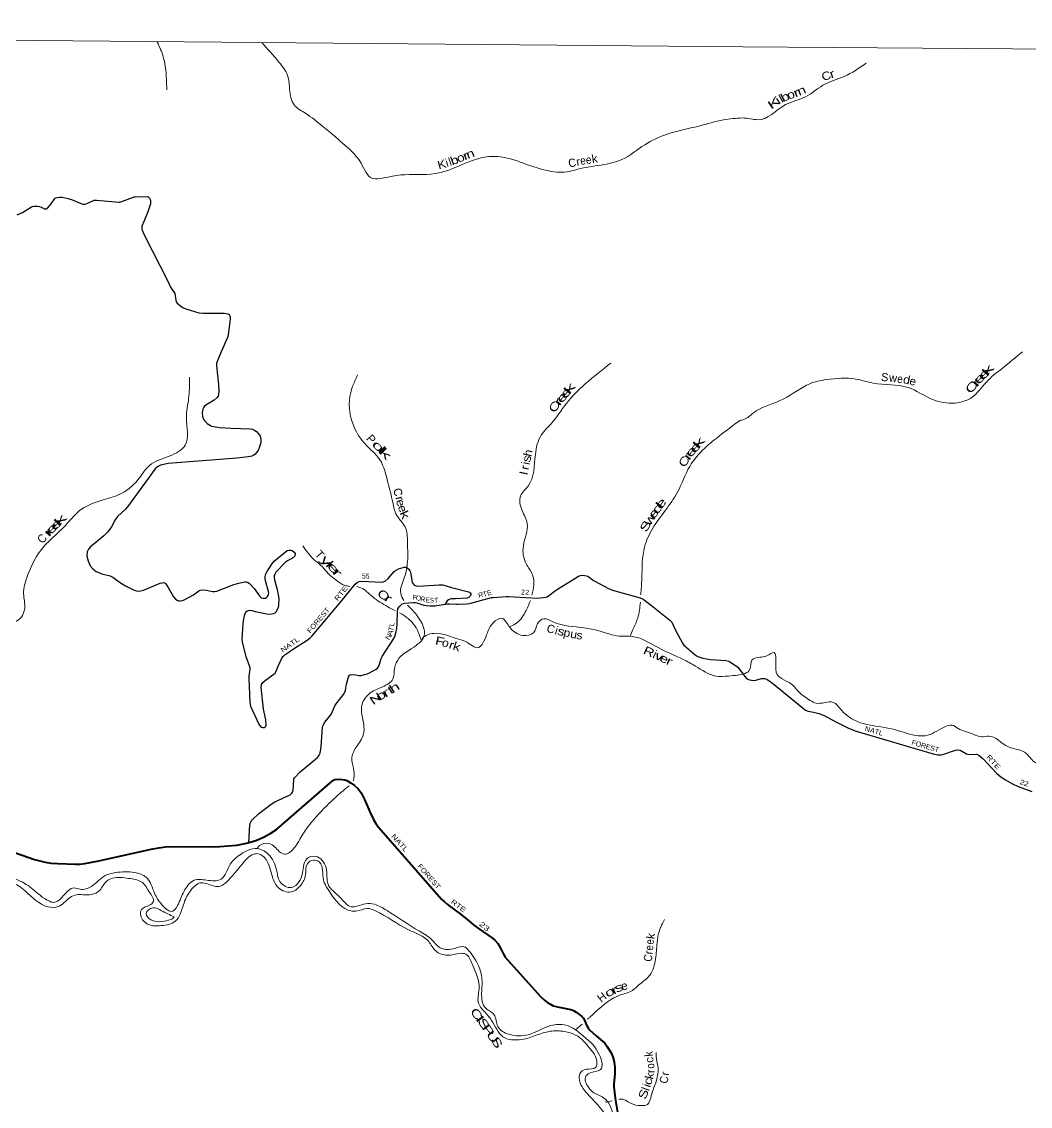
# Model space of a CAD drawing. Header units: feet. Extents: x -254670 to 6, y -549186 to -364975.
# Drawn here: x -206975 to -182528, y -391258 to -364975 of the extents above; entities that cross this region are included whole.
import ezdxf
from ezdxf.enums import TextEntityAlignment as Align

# ---------------------------------------------------------------- set-up
doc = ezdxf.new("R2010")
doc.units = ezdxf.units.FT
doc.header["$LTSCALE"] = 80
for name, color, linetype, lineweight in [('26', 7, 'Continuous', 40), ('29', 7, 'Continuous', 25), ('39', 7, 'Continuous', 13), ('4', 7, 'Continuous', 13)]:
    doc.layers.add(name, color=color, linetype=linetype, lineweight=lineweight)
for name, color, linetype in [('27', 7, 'Continuous'), ('30', 7, 'Continuous'), ('41', 7, 'Continuous')]:
    doc.layers.add(name, color=color, linetype=linetype)

msp = doc.modelspace()

# ---------------------------------------------------------------- linework, layer by layer
at = {"layer": '26'}
for points in [[(-208788.85, -384536.21), (-206666.58, -385274.13), (-206537.06, -385311.72), (-206403.77, -385340.75), (-206259.79, -385364.13), (-206098.75, -385375.27), (-205672.89, -385393.4), (-205561.98, -385390.32), (-205448.45, -385374.03), (-205145.29, -385320.14), (-203798.05, -385022.35), (-203647.27, -384991.11), (-203487.07, -384972.61), (-203207.87, -384962.78), (-202433.15, -384971.73), (-202172.22, -384966.02), (-201760.29, -384927.91), (-201523.07, -384881.67), (-201321.27, -384821.56), (-201222.69, -384781.48), (-201096.02, -384726.18), (-200933.09, -384636.6), (-200798.68, -384549.71), (-199452.01, -383381.91), (-199415.8, -383352.66), (-199381.91, -383340.33), (-199295.37, -383331.86), (-199200.15, -383337.25), (-199141.61, -383346.49), (-199092.71, -383362.24), (-198989.11, -383425.1), (-198912.09, -383483.67), (-198822.74, -383563.82), (-198793.48, -383596.19), (-198750, -383664.04), (-198669.98, -383824.88), (-198536, -384122.41), (-198449.97, -384306.74), (-198387.94, -384405.9), (-198323.66, -384491.7), (-196792.51, -386242.64), (-196737.05, -386298.13), (-196666.19, -386356.7), (-196619.98, -386393.69), (-196345.79, -386594.07), (-196140.92, -386762.06), (-196020.77, -386860.71), (-195903.37, -386952.6), (-195564.81, -387184.39), (-195498.42, -387238.4), (-195435.42, -387310.78), (-195364.28, -387441.5), (-195296.78, -387572.8), (-195253.65, -387643.71), (-195120.01, -387801.45), (-194909.64, -388028.75), (-194388.75, -388604.03), (-194294, -388696.42)], [(-194294, -388696.42), (-194232.39, -388739.58), (-194173.85, -388776.57), (-194090.67, -388819.73), (-194022.89, -388841.31), (-193992.09, -388850.56), (-193662.44, -388915.29), (-193603.91, -388933.79), (-193532.35, -388980.78), (-193408.27, -389074.05), (-193366.69, -389115.66), (-193333.96, -389167.88), (-193288, -389288.49), (-193248.07, -389357.65), (-193211.93, -389407.13), (-193053.61, -389554), (-192889.25, -389686.8), (-192841.41, -389730.65), (-192789.04, -389798.47), (-192691, -389960.3), (-192647.32, -390060.5), (-192615.1, -390181.41), (-192598.03, -390316.36), (-192597.51, -390470.77), (-192620, -390721.91), (-192622.68, -390788.01), (-192586.45, -391061.52), (-192586.45, -391063.53), (-192510.99, -391549.86)]]:
    msp.add_lwpolyline(points, dxfattribs=at)
at = {"layer": '29'}
for points in [[(-207081.6, -369652.6), (-206957.57, -369597.53), (-206734.99, -369463.42), (-206713.61, -369454.42), (-206677.61, -369447.26), (-206588.69, -369445.4), (-206544.24, -369453.29), (-206506.79, -369466.72), (-206425.52, -369508.47), (-206403.57, -369512.97), (-206384.66, -369511.87), (-206367.56, -369507.34), (-206353.5, -369497.21), (-206262.12, -369390.43), (-206172.87, -369259.61), (-206160.5, -369249.48), (-206147.26, -369242.83), (-206109.85, -369231.46), (-206051.34, -369224.7), (-206019.83, -369224.7), (-205992.05, -369228.03), (-205851.39, -369262.15)], [(-205851.39, -369262.15), (-205806.01, -369272), (-205769.39, -369282.04), (-205516.79, -369389.11), (-205492.6, -369398.12), (-205465.12, -369398.93), (-205443.08, -369395.87), (-205415.51, -369386.85), (-205233.77, -369308.03), (-205218.01, -369303.53), (-205196.01, -369302.77), (-205164, -369301.28), (-204610.88, -369346.32), (-204592.87, -369345.19), (-204574.58, -369341.95), (-204263.14, -369224.71), (-204245.7, -369220.21), (-204222.54, -369218.36), (-203927.23, -369213.45), (-203910.9, -369217.93), (-203900.59, -369227.01), (-203879.39, -369251.72), (-203863.64, -369280.99), (-203854.63, -369309.15), (-203849.57, -369342.94), (-203849.01, -369366.57), (-203852.38, -369391.35), (-203873.75, -369458.06), (-203920.63, -369579.3)], [(-203920.63, -369579.3), (-204007.59, -369804.22), (-204059.44, -369927.35), (-204064.51, -369954.38), (-204064.61, -369988.43), (-204056.63, -370023.07), (-204006.47, -370143.46), (-203428.89, -371264.2), (-203364.5, -371405.23), (-203262.14, -371564.64), (-203240.75, -371725.67), (-203227.24, -371763.96), (-203207.06, -371791.9), (-203177.73, -371820.26), (-203119.21, -371869.81), (-203058.44, -371908.09), (-202969.73, -371944.38), (-202894.13, -371968.9), (-202684.82, -372027.45), (-202576.61, -372041.93), (-202068.12, -372036.46), (-201978.92, -372052.82), (-201949.95, -372070.24), (-201928.57, -372101.77), (-201922.94, -372131.05), (-201922.3, -372173.71), (-201972.46, -372567.96), (-201987.3, -372630.84), (-202139.25, -372976.85), (-202235.79, -373207.57), (-202249.3, -373261.62), (-202250.78, -373311.16), (-202201, -373765.2), (-202197.54, -373937.26), (-202204.55, -374010.06), (-202216.67, -374045.35), (-202238.05, -374081.39), (-202307.13, -374143.71), (-202513.76, -374266.06), (-202540.71, -374288.33), (-202561.03, -374313.35), (-202585.79, -374360.65), (-202599.39, -374448.44), (-202592.54, -374543.07), (-202570.03, -374608.38), (-202545.27, -374642.16), (-202475.5, -374711.98), (-202400.62, -374761.18), (-202371.97, -374777.29), (-202326.95, -374788.55), (-202183.89, -374807.1), (-201894.86, -374827.53)], [(-201894.86, -374827.53), (-201430.04, -374840.35), (-201382.77, -374851.61), (-201349.37, -374866.09), (-201281.49, -374907.91), (-201234.22, -374959.71), (-201198.21, -375022.77), (-201177.58, -375096.32), (-201180.21, -375171.41), (-201191.46, -375227.71), (-201225.22, -375324.55), (-201240.98, -375356.08), (-201275.87, -375410.13), (-201314.13, -375455.17), (-201345.64, -375482.2), (-201398.53, -375502.47), (-201475.65, -375523.44), (-201763.87, -375549.19), (-203426.47, -375682.18), (-203612.13, -375723.17), (-203679.65, -375759.2), (-203742.37, -375812.08), (-203906.73, -376041.58), (-204406.63, -376727.61), (-204463.13, -376793.78), (-204656.9, -376968.84), (-204712.73, -377047.41), (-204799.38, -377216.58), (-204883.79, -377335.68), (-204985.76, -377437.86), (-205305.65, -377704.23), (-205358.69, -377754.57), (-205389.83, -377817.96), (-205399.21, -377930.24), (-205367.7, -378042.85), (-205313.68, -378159.96), (-205250.66, -378232.02), (-205169.63, -378295.08), (-205035.34, -378358.79), (-204832.02, -378403.19), (-204764.73, -378437.27), (-204577.51, -378575.29), (-204458.4, -378641.91), (-204251.33, -378750.01), (-204192.82, -378763.52), (-204145.56, -378771.5), (-204089.28, -378768.03), (-204026.46, -378748.39), (-203618.88, -378578.85), (-203569.37, -378569.84), (-203528.66, -378567.77), (-203497.34, -378583.35), (-203479.34, -378596.87), (-203421.66, -378685.07), (-203294.1, -378910.92), (-203245.26, -378966.21), (-203204.75, -378993.24), (-203176.62, -379006.75), (-203137.23, -379011.26), (-203078.06, -379005.01), (-203034.82, -378988.73), (-202810.32, -378864.68), (-202679.2, -378768.02), (-202649.94, -378752.26), (-202618.43, -378745.5), (-202494.65, -378750.83), (-202352.22, -378784.11), (-202296.58, -378786.04), (-202245.94, -378777.04), (-201834.47, -378615.7), (-201715.89, -378583.35), (-201569.59, -378551.82), (-201532.46, -378551.82), (-201509.49, -378554.12), (-201482.94, -378567.59), (-201455.93, -378585.6), (-201340.62, -378708.04), (-201263.41, -378819.84)], [(-201263.41, -378819.84), (-201202.61, -378907.89), (-201167.84, -378934.68), (-201125.08, -378945.94), (-201066.56, -378945.94), (-201037.86, -378929.3), (-201014.79, -378907.66), (-200994.53, -378864.87), (-200985.53, -378828.83), (-200989.48, -378785.17), (-201064.25, -378527.63), (-201073.31, -378463.99), (-201075.56, -378421.2), (-201057.55, -378351.38), (-201018.38, -378279.11), (-200895.5, -378092.39), (-200847.86, -378041.64), (-200542.14, -377790.61), (-200501.84, -377777.49), (-200454.36, -377779.35), (-200418.35, -377790.61), (-200369.75, -377830.75), (-200348.57, -377858.17), (-200348.57, -377887.45), (-200363.22, -377935.19), (-200386.84, -377959.52), (-200531.78, -378038.19), (-200580.4, -378069.87), (-200813.52, -378310.89), (-200842.61, -378360.4), (-200853.86, -378403.19), (-200853.86, -378443.72), (-200844.43, -378499.32), (-200781.35, -378730.66), (-200746.31, -378951.75), (-200749.2, -379110.35), (-200760.46, -379168.9), (-200776.29, -379214.45), (-200818.98, -379286.01), (-200841.48, -379308.53), (-200878.55, -379326.03), (-200951.77, -379340.06), (-201043.74, -379334.72), (-201309.55, -379276.57)], [(-201631.29, -380014.4), (-201539.66, -380358.39), (-201459.31, -380578.74), (-201448.06, -380623.78), (-201445.48, -380666.27), (-201470.57, -380837.73), (-201470.82, -380886.86), (-201443.55, -381475.08), (-201428.23, -381559.63), (-201231.23, -381994.81), (-201189.22, -382053.87), (-201159.96, -382074.14), (-201131.82, -382079.92), (-201096.94, -382076.39), (-201074.43, -382065.13), (-201058.68, -382047.12), (-201046.44, -382022.41), (-201054.64, -381893.87), (-201113.26, -381632.45), (-201166.71, -381103.48), (-201159.02, -381039.94), (-201130.7, -380990.87), (-201068.92, -380934.29), (-200861.73, -380785.93), (-200834.73, -380758.9), (-200818.42, -380733.6), (-200749.77, -380579.6), (-200670.42, -380398.56), (-200639.84, -380355.68), (-200596.15, -380319.74), (-200385.55, -380171.08), (-200054.85, -379963.9), (-199985.18, -379907.38), (-199935.56, -379858.05), (-199235.82, -379036.32), (-198891.23, -378603.63), (-198847.33, -378565.34), (-198795.85, -378540.09), (-198706.67, -378531.56), (-198556.99, -378538.31), (-198256.59, -378554.52), (-198212.63, -378549.57), (-198165.36, -378529.31), (-198094.33, -378469.53), (-197949.29, -378299.59), (-197902.14, -378264.35), (-197843.51, -378236.53), (-197730.97, -378198.24), (-197700.59, -378193.74), (-197664.58, -378193.74), (-197629.69, -378207.25), (-197591.43, -378238.78), (-197565.55, -378281.57), (-197552.63, -378315.37), (-197509.91, -378562.61), (-197489.02, -378599.12), (-197462.01, -378626.15), (-197412.5, -378644.16), (-197364.24, -378650.11), (-196858.82, -378619.39), (-196778.08, -378622.77), (-196683.26, -378641.91), (-196553.5, -378682.81), (-196141.96, -378788.3), (-196118.89, -378799.53), (-196103.7, -378813.07), (-196086.78, -378841.17), (-196090.19, -378873.88), (-196100.88, -378891.87), (-196112.7, -378907.66), (-196139.71, -378927.93), (-196158.28, -378934.66), (-196188.87, -378940.7), (-196460.87, -378958.56), (-196556.09, -378963.96), (-196596.61, -378970.72), (-196626.29, -378983.31), (-196659.63, -379011.26), (-196708.32, -379089.69)], [(-201468.18, -384865.32), (-201445.81, -384439.9), (-201431.17, -384380.31), (-201395.16, -384326.26), (-201236.62, -384172.63), (-200927.01, -383934.39), (-200835.81, -383878.82), (-200471.05, -383711.18), (-200426.22, -383670.89), (-200410.47, -383643.86), (-200396.91, -383595.36), (-200381.23, -383346.59), (-200378.95, -383326.31), (-200360.95, -383297.03), (-200223.4, -383151.17), (-199802.77, -382806.07), (-199778.01, -382776.79), (-199762.6, -382745.44), (-199742, -382697.97), (-199713.4, -382545.12), (-199680.1, -382060.61), (-199663.4, -382011.59), (-199632.83, -381959.27), (-199507.44, -381806.12), (-199468.53, -381749.82), (-199383.04, -381556.22), (-199355.99, -381504.34), (-199174.81, -381276.88), (-199144.71, -381222.96), (-199129.8, -381173.28), (-199101.61, -381026.6), (-199051.02, -380853.48), (-199028.02, -380810.41), (-199010.51, -380799.42), (-198979, -380792.67), (-198879.97, -380803.93), (-198801.19, -380817.44), (-198750.36, -380818.7), (-198711.16, -380812.94), (-198604.26, -380779.16), (-198548.1, -380752.1), (-198385.94, -380664.3), (-198354.43, -380641.78), (-198336.83, -380619.33), (-198309.41, -380574.22), (-198261.29, -380407.18), (-198237.39, -380358.01), (-197957.18, -379921.1), (-197926.24, -379847.91), (-197910.49, -379793.86), (-197885.73, -379680.13), (-197874.75, -379569.29), (-197870.21, -379256.2), (-197855.9, -379204.92), (-197828.9, -379157.63), (-197787.26, -379112.58), (-197752.37, -379085.56), (-197722.62, -379072.73), (-197699.48, -379068.67), (-197486.78, -379049.52), (-197434.46, -379050.99), (-197399, -379058.53), (-197224.03, -379114.93), (-197165.49, -379124.97), (-197085.58, -379130.6), (-196958.52, -379129.14), (-196910.03, -379124.97), (-196643.79, -379079.51), (-196603.93, -379078.8), (-196436.62, -379091.24), (-196399.67, -379092.31), (-196193.73, -379082.17), (-196124.37, -379073.71), (-196089.63, -379065.29), (-195586.59, -378930.16), (-195548.54, -378925.85), (-195229.28, -378904.26), (-195175.84, -378904.8), (-194475.84, -378941.41), (-194409.41, -378939.14), (-194331.79, -378931.28), (-194280.02, -378922.27), (-194241.76, -378908.76), (-194207.41, -378890.61), (-194040.42, -378757.48), (-193991.93, -378726.34), (-193571.55, -378468.76)], [(-193571.55, -378468.76), (-193481.01, -378413.29), (-193427.27, -378395.15), (-193374.1, -378386.27), (-193327.96, -378393.02), (-193254.44, -378414.62), (-193218.8, -378435.81), (-193117.51, -378512.39), (-193087.03, -378530.4), (-192748.39, -378712.83), (-192657.44, -378750.68), (-191982.01, -378940.3), (-191907.8, -378971.57), (-191844.72, -379014.62), (-191712.77, -379125.71), (-191262.89, -379474.06), (-191217.36, -379527.18), (-191125.5, -379716.61), (-190957.03, -380037.14), (-190924.15, -380082.13), (-190879.14, -380124.92), (-190649.56, -380318.61), (-190606.8, -380350.14), (-190547.27, -380375.69), (-190467.25, -380399.68), (-190379.47, -380417.7), (-190272.29, -380430.11), (-189909.07, -380453.74), (-189832.09, -380473.85), (-189771.77, -380507.79), (-189619.29, -380618.91)], [(-201309.55, -379276.57), (-201391.78, -379252.23), (-201463.11, -379242.98), (-201506.57, -379256.74), (-201540.23, -379286.51), (-201574.09, -379340.07), (-201602.23, -379445.92), (-201614.72, -379564.91), (-201638.24, -379934.63), (-201631.29, -380014.4)], [(-189619.29, -380618.91), (-189417.55, -380879.55), (-189371.6, -380910.82), (-189332.11, -380927.26), (-189284.42, -380935.21), (-189230.77, -380937.2), (-189184.54, -380931.91), (-189042.01, -380893.46), (-189002.27, -380889.49), (-188960.55, -380892.97), (-188910.87, -380911.36), (-188778.49, -381000.37), (-187979, -381660.9), (-187912.14, -381685.68), (-187779.49, -381710.49), (-187657.11, -381740.43), (-187542.63, -381780.04), (-187228.31, -381946.37), (-186937.83, -382094.32), (-186751.47, -382167.8), (-184878.66, -382720.06), (-184766.1, -382738.48), (-184690.59, -382738.48), (-184624.98, -382727.46), (-184392.4, -382640.39), (-184297.18, -382623.17), (-184229.17, -382631.24), (-184074.64, -382714.63), (-184006.74, -382730.82), (-183829.47, -382727.77), (-183772.62, -382746.44), (-183669.56, -382835.05), (-183349.29, -383188.13), (-183246.08, -383275.3), (-183125.5, -383345.94), (-182955.98, -383446.29), (-182821.22, -383510.21), (-182487.81, -383625.6)]]:
    msp.add_lwpolyline(points, dxfattribs=at)
at = {"layer": '39'}
for p, q in [((-193549.17, -389406.54), (-193390.45, -389263.79)), ((-192832.53, -391161.17), (-192664.54, -391125.4))]:
    msp.add_line(p, q, dxfattribs=at)
for points in [[(-203687.63, -365461.77), (-203542.1, -365832.19), (-203463.96, -366456.5), (-203458.21, -366629.5)], [(-201153.48, -365482.91), (-200738.78, -365954.23), (-200512.7, -366331.1), (-200482.32, -366617.01), (-200370.7, -366988.4), (-200100.14, -367192.91), (-199672.42, -367516.03), (-199374.28, -367761.1), (-199116.09, -367989.58), (-198749.87, -368404.42), (-198471.45, -368773.91), (-198196.01, -368761.32), (-197789.2, -368690.08), (-196952.87, -368654.45), (-196579.84, -368554.62), (-195860.91, -368280.23), (-195440.46, -368241.34), (-194815.72, -368404.09), (-194195.34, -368592.93), (-193695.15, -368601.29), (-193496.81, -368551.23), (-192929.6, -368448.14), (-192429.55, -368315.75), (-191870.25, -367956.9), (-191326.36, -367700.39), (-190562.24, -367502.99), (-189963.51, -367353.75), (-189511.47, -367307.68)], [(-186506.93, -365983.46), (-187039.51, -366300.43), (-187555.49, -366516.97), (-187973.22, -366794.31), (-188458.91, -366984.86), (-189142.59, -367353.35), (-189306.87, -367325.86), (-189511.47, -367307.68)], [(-182718.06, -372971.48), (-183212.87, -373379.12), (-183592.63, -373706.93), (-183948.5, -374083.12), (-184351.44, -374215.78), (-184918.17, -374120.41), (-185492.02, -373840.02), (-186336.26, -373731.18), (-186760.17, -373634.53), (-187472.27, -373649), (-187871.01, -373747.5), (-188514.49, -374120.21), (-189171.62, -374408.41), (-189349, -374540.96), (-189473.22, -374616.41), (-189570.27, -374637.91)], [(-192695.72, -373248.72), (-193315.22, -373753.59), (-193773.56, -374226.33), (-194141.71, -374716.29), (-194380.45, -374992.75), (-194525.31, -375463.44), (-194700.18, -376227.31), (-194882.16, -376466.28), (-194846.61, -376816.6), (-194722.27, -377137.89), (-194815.75, -377673.57), (-194749.2, -378110.74), (-194591.99, -378378.15), (-194607.81, -378873.04)], [(-202909.31, -373589.58), (-202928.3, -374114.14), (-202982.55, -374569.89), (-203009.46, -375237.11), (-203398.84, -375499.97), (-203878.43, -375726.54), (-204119.01, -376029.33), (-204547.89, -376401.9), (-204975.91, -376557.33), (-205525.53, -376791.64), (-205908.31, -377172.84), (-206529.52, -377806.38), (-206822.34, -378373.71), (-206928.98, -378840.85), (-206901.35, -379183.03), (-206958.02, -379365.29), (-207433.73, -379632.71), (-207847.32, -379760.17), (-208450.46, -379939.51), (-208604.37, -380182.86), (-208807.11, -380471.85), (-209027.73, -380897.33), (-209299.27, -381070.83), (-209673.68, -381578.81), (-209819.22, -382252.57), (-209829.37, -382867.73), (-209864.96, -383432.29), (-210115.35, -383982.06), (-210233.68, -384166.3)], [(-198831.73, -373530.75), (-199021.59, -374061.18), (-198914.86, -374802.49), (-198652.96, -375205.95), (-198294.37, -375590.53), (-198098.75, -376143.95), (-197980.47, -376619.98), (-197884.23, -376938.9), (-197682.96, -377216.93), (-197623.62, -377591.68), (-197628.63, -378122.45), (-197701.32, -378453.29), (-197788.69, -378830.2), (-197710.03, -379004.7)], [(-189570.27, -374637.91), (-190062.78, -375011.37), (-190418.36, -375310.48), (-190783.89, -375754.23), (-191079.43, -376375.81), (-191679.72, -377250.91), (-191878.61, -377704.82), (-191944.97, -378468.05), (-191968.68, -378865.55)], [(-200160.48, -377680.12), (-199867.73, -378029.68), (-199686.94, -378184.79), (-199547.01, -378347.17), (-199343.68, -378512.88), (-199144.35, -378634.04), (-199023.9, -378659.39)], [(-198851.9, -378661.11), (-198753.33, -378693.29), (-198474.85, -378905.94), (-198100.36, -379151.99), (-197922.58, -379246.91)], [(-194643.7, -378998.65), (-194768.69, -379280.74), (-195009.57, -379567.23), (-195155.07, -379635.78)], [(-197620.6, -379117.64), (-197320.94, -379469.52), (-197221.45, -379846.79), (-197523.05, -380166.69), (-197815.29, -380386.17), (-197939.34, -380650.01), (-197978.93, -380908.9), (-198224.45, -381090.77), (-198562.39, -381271.46), (-198735.08, -381566.86), (-198714.51, -381834.55), (-198702.41, -382287.12), (-198889.26, -382590.38), (-198975.38, -382872.8), (-198922.48, -383126.82), (-198931.81, -383368.76)], [(-191979.71, -379037.45), (-192044.09, -379429.94), (-192160.23, -379703.93), (-192224.65, -379861.38)], [(-197820.8, -379298.1), (-197755.18, -379335.32), (-197415.91, -379661.35), (-197296.24, -379950.66)], [(-197265.79, -379913.03), (-197213.76, -379873.03), (-196819.06, -379805.65), (-196446.86, -379920.97), (-196216.79, -379996.27), (-195893.18, -380139.12), (-195751.95, -379943.86), (-195545.72, -379542.32), (-195341.3, -379430.31), (-195167.04, -379623.54), (-195004.35, -379780.43), (-194826.44, -379849.04), (-194566.35, -379781.97), (-194469.01, -379562.02), (-194314.71, -379441.33), (-194116.7, -379510.19), (-193714.29, -379619.86), (-192984.45, -379735.69), (-192491.88, -379864.6), (-192178.54, -379872.6), (-191551.19, -380141.96), (-190942.16, -380429.18), (-190646.91, -380589.77), (-190147.79, -380831.36), (-189846.4, -380831.16), (-189620.77, -380809.74)], [(-189625, -380810.14), (-189325.43, -380668.65), (-189274.05, -380447.74), (-189086.64, -380376.31), (-188917.53, -380345), (-188738.1, -380261.47), (-188695.11, -380515.02), (-188662.31, -380794.67), (-188275.44, -381062.03), (-188153.44, -381201.38), (-187860.88, -381422.03), (-187722.43, -381489.08), (-187307.99, -381469.07), (-187103.78, -381661.12), (-186570.37, -381985.53), (-185895.18, -382111.61), (-185306.64, -382269.42), (-185075.38, -382278.64), (-184617.75, -382067.84), (-184430.46, -382020.54), (-184277.99, -382099.73), (-183912.63, -382242.33), (-183707.78, -382305.7), (-183544.78, -382288.43), (-183057.31, -382548.27), (-182671.76, -382676.9), (-182489.62, -382856.77), (-182375.41, -382943.8), (-182126.09, -382963.17), (-181996.03, -383098.54), (-181699.08, -383246.82), (-181444.44, -383406.96), (-181247.49, -383440.13), (-181114.7, -383432.76), (-180958.89, -383648.69), (-180766.39, -383768.29), (-180596.25, -383529.9), (-180398.31, -383364.02), (-180153.55, -383489.92), (-180011.37, -383615.3), (-179610.53, -383498.72), (-179508.06, -383521.36), (-179148.54, -383623.71), (-179086.85, -383758.74), (-178689.85, -384010.07), (-178495.02, -384063.34), (-178155.18, -384081.15), (-177906.48, -384223.16), (-177639.87, -384403.46), (-177043.36, -384579.4), (-176356.91, -384868.4), (-176171.68, -384831.14), (-175944.72, -384896.63), (-175584.22, -385206.09), (-175081.3, -385594.68), (-174788.35, -385738.93), (-174538.41, -385631.62), (-174241.05, -385695.47), (-173990.81, -385933.99), (-173810.73, -386123.9), (-173494.82, -386097.36), (-173210.04, -386265.69), (-173149.34, -386597.75), (-173174.32, -386768.52), (-172971.59, -386851.99), (-172767.23, -387011.86), (-172458.68, -387254.71), (-172374.54, -387321.48), (-172260.39, -387422.59), (-172115.49, -387405.24), (-171930.96, -387508.71), (-171569.31, -387588.97), (-171401.16, -387750.67), (-171374.19, -387990.07), (-171199.56, -388063.34), (-170989.72, -387929.7), (-170624.01, -388001.93), (-169963.12, -388172.17), (-169796.8, -388297.67), (-169348.5, -388346.2), (-168977.56, -388579.3), (-168770.07, -388514.01), (-168452.44, -388547.79), (-168137.42, -388702.2), (-167739.72, -388812.79), (-167290.33, -389044.29), (-166990.16, -388949.31), (-166740.57, -388912.37), (-166417.48, -389060.79), (-166127.61, -389229.19)], [(-221249.92, -383395.47), (-221148.65, -383709.3), (-221155.24, -384207.88), (-221147.93, -384718.7), (-221144.42, -385060.57), (-221185.76, -385452.13), (-221108.59, -385694.4), (-220888.18, -385892.24), (-220635.14, -385901.48), (-220523.24, -385796.34), (-220385.97, -385444.19), (-220162.98, -385143.4), (-219834.53, -384920.36), (-219334.43, -384783.94), (-218711.38, -384618.93), (-217830.11, -384527.57), (-217218.23, -384446.86), (-216969.42, -384472.14), (-216797.87, -384566.81), (-216500.99, -384755.57), (-216078.74, -384732.78), (-215747.37, -384745.02), (-215393.71, -384894.29), (-214847.55, -385074.14), (-214629.65, -385157.34), (-214541.29, -385313.29), (-214616.46, -385527.48), (-214876.95, -385777.53), (-215037.16, -386040.91), (-215050.39, -386282.03), (-215014.07, -386574.05), (-214978.01, -386886.17), (-214844.4, -386962.26), (-214671.34, -386942.34), (-214382.11, -386646.41), (-213972.78, -386537), (-213428.84, -386580.09), (-213166.76, -386665.86), (-212979.34, -386927.62), (-212869.67, -386991.35), (-212692.44, -386959.42), (-212660.71, -386839.17), (-212697.69, -386597.42), (-212773.13, -386224.47), (-212738.44, -386031.88), (-212584.25, -385935.67), (-212177.94, -385800.17), (-211338.66, -385553.6), (-210960.15, -385569.87), (-210606.45, -385564.31), (-210283.38, -385596.56), (-209693.82, -385684.47), (-209477.97, -385771.66), (-209121, -385822.44), (-208775.28, -385812.75), (-208488.74, -385872.69), (-208227.01, -385984.59), (-208092.53, -386147.16), (-207916.05, -386324.33), (-207748.16, -386240), (-207489.88, -385853.2), (-207313.51, -385734.79), (-207090.89, -385765.77), (-206739.98, -385971.3), (-206296.13, -386290.61), (-206206.05, -386315.88), (-205968.91, -386160.04), (-205703.13, -385966.36), (-205558.89, -385998.35), (-205284.77, -385933.47), (-204955.76, -385668.21), (-204699.61, -385595.05), (-204239.44, -385590.84), (-203957.69, -385709.03), (-203753.84, -386095.66), (-203574.67, -386373.41), (-203311.51, -386529.57), (-203201.22, -386394.24), (-203039.93, -386048.43), (-202797.3, -385782.07), (-202491.84, -385777.9), (-202143.95, -385756.18), (-201918.07, -385389.07), (-201657.69, -385147.07), (-201270.14, -385013.25), (-200998.71, -385151.41), (-200798.69, -385523.92), (-200716.11, -385812.51), (-200436.72, -385956.81), (-200254.05, -385818.37), (-200144.8, -385457.83)], [(-199038.56, -383488.93), (-199123.09, -383558.59), (-199405.63, -383804.34), (-199884.32, -384296.92), (-200158.35, -384659.4), (-200375.93, -385006.5), (-200602.84, -385148.39), (-200730.53, -385080.42), (-200973.18, -384892.35), (-201217.03, -384947.57), (-201269.53, -385018.9)], [(-221276, -385771.39), (-220962.23, -386022), (-220574.16, -386000.78), (-220346.42, -385796.57), (-220198.53, -385400.32), (-219887.7, -385142.87), (-219544.22, -384998.44), (-218804.26, -384804.75), (-218010.85, -384672.06), (-217388.68, -384573.39), (-217007.54, -384620.45), (-216676.75, -384827.73), (-216416.44, -384895.38), (-215905.85, -384877.73), (-215719.66, -384928.35), (-215335.18, -385178.54), (-214926.42, -385264.16), (-214643.64, -385303.94), (-214651.32, -385428.51), (-214914.11, -385700.65), (-215133.56, -386037.67), (-215165.95, -386511.8), (-215122.65, -386884.33), (-214852.26, -387100.9), (-214540.64, -387086.76), (-214300.2, -386834.45), (-214039.22, -386699.02), (-213743.53, -386674.62), (-213336.31, -386724.03), (-213145.02, -386845.09), (-212971.29, -387078.53), (-212667.65, -387060.27), (-212550.43, -386856.66), (-212579.27, -386606.96), (-212666.95, -386247.94), (-212598.48, -386083.93), (-212371.75, -385956.11), (-211580.68, -385700.21), (-211170.73, -385691.86), (-210765.27, -385723.15), (-209966.09, -385761.44), (-209569.79, -385877.07), (-208976.02, -385950.96), (-208606.32, -385951.63), (-208366.53, -386051.19), (-208152.68, -386289.16), (-207992.08, -386452.05), (-207825.26, -386448.14), (-207580.7, -386187.84), (-207327.77, -385901.5), (-207224.86, -385868.63), (-206889.54, -386037.76), (-206340.08, -386422.76), (-206086.87, -386419.94), (-205802.62, -386196.33), (-205647.05, -386131.95), (-205329.61, -386133.97), (-205080.95, -386018.5), (-204921.43, -385807.38), (-204775.75, -385730.81), (-204375.98, -385735.89), (-204079.66, -385816.06), (-203881.94, -386057.85), (-203788.78, -386306.35), (-203874.16, -386381.67), (-204068.46, -386487.78), (-204090.51, -386636.3), (-203906.47, -386849.76), (-203591.42, -386879.9), (-203252.46, -386773.61), (-203133.68, -386604.21), (-203008.36, -386243.87), (-202817.72, -385958.75), (-202655.49, -385846.2), (-202510.96, -385856.08), (-202198.52, -385932.43), (-201965.45, -385780.56), (-201628.71, -385386.71), (-201350.27, -385146.95), (-201245.67, -385138.22), (-201052.64, -385279.41), (-200897.46, -385699.62), (-200752.25, -385962.85), (-200446.16, -386063.25), (-200212.95, -385901.33), (-200097.1, -385649.45), (-200051.33, -385378.59), (-199903.51, -385291.99), (-199757.47, -385340.09), (-199660.81, -385779.66), (-199549.2, -386000.24)], [(-200144.8, -385457.83), (-200063.79, -385257.78), (-199852.09, -385202.16), (-199596.5, -385474.84), (-199549.58, -385877.58), (-199256.44, -386196.99), (-198990.19, -386423.56), (-198643.62, -386349.54), (-198424.78, -386362.37), (-198135.34, -386506.8), (-197332.34, -387015.65), (-197023.75, -387230.7), (-196859.19, -387397.67), (-196576.62, -387453.53), (-196224.34, -387403.71), (-196099.48, -387533.99), (-195873.56, -387922.91), (-195815.8, -388265.47), (-195821.06, -388663.53), (-195751.27, -388855.44), (-195528.61, -389035.21), (-195434, -389325.95), (-195165.21, -389512.34), (-194695.18, -389522.33), (-194147.73, -389300.05), (-193785.96, -389292.58), (-193355.43, -389555.42), (-192969.78, -390020.77), (-192946.23, -390366.92), (-193077.48, -390415.52), (-193287.71, -390511.38), (-193318.88, -390589.4), (-193274.59, -390734.74), (-193108.42, -390931.89), (-192902.75, -391029), (-192537.45, -391898.12), (-192444.2, -392155.78), (-192286.06, -392711.77), (-192287.52, -393125.96), (-192324.5, -393491.45), (-192209.05, -393726.16), (-191975.21, -393819.61), (-191765.83, -393788.08), (-191616.42, -394037.3), (-191550.52, -394371.92), (-191576.9, -394695.31), (-191595.16, -395012.77), (-191487.66, -395088.54), (-191364.96, -395078.03), (-191179.02, -394995.94), (-190784.39, -395238.21), (-190690.09, -395400.27), (-190515.35, -395557.31), (-190283.35, -395638.68), (-190130.22, -395606.44), (-189872.61, -395422.71), (-189766.19, -395428.08), (-189742.76, -395517.37)], [(-199549.2, -386000.24), (-199063.55, -386501.05), (-198873.07, -386531.62), (-198592.87, -386462.79), (-198412.71, -386513.33), (-197599.1, -386980.09), (-197108.63, -387267.82), (-196940.82, -387493.14), (-196654.87, -387597.31), (-196354.9, -387552.86), (-196210.45, -387568.77), (-196056.86, -387805.98), (-195890.17, -388419.35), (-195902.7, -388759.01), (-195778.55, -388943.56), (-195584.74, -389177.26), (-195312.66, -389570.79), (-194857.46, -389638.9), (-194167.67, -389440.55), (-193816.13, -389447.03), (-193548, -389530.86), (-193192.79, -389867.14), (-193034.72, -390221.02), (-193068.16, -390319.12), (-193289.73, -390360.55), (-193449.98, -390475.14), (-193444.6, -390676.28), (-193271.33, -390943.89), (-192804.58, -391506.79), (-192672.31, -391836.22), (-192484.16, -392377.91), (-192378.01, -392980.04), (-192403.11, -393206.93), (-192382.2, -393448.49), (-192354.67, -393645.89), (-192118.8, -393890.17), (-191857.47, -394185.04), (-191663.3, -394543.41), (-191662.76, -394806.82), (-191666.62, -395098.33), (-191479.69, -395245.47), (-191165.42, -395183.11), (-190977.03, -395219.68), (-190790.11, -395366.83), (-190717.17, -395625.13), (-190518.98, -395679.92), (-190202.39, -395746.27), (-189997.87, -395626.22), (-189865.67, -395505.24), (-189817.67, -395521.93), (-189816.07, -395704.93), (-189878.87, -396047.97), (-189901.17, -396214.58), (-189926.25, -396439.46), (-189997.57, -396818.58), (-189956.32, -397042.3), (-189849.25, -397150.23), (-189757.19, -397250.03)], [(-203281.17, -386664.27), (-203583.13, -386517.67), (-203791.84, -386446.58), (-203960.58, -386584.31), (-203845.13, -386735.36), (-203578.69, -386779.78), (-203361.1, -386730.91), (-203307.81, -386704.26), (-203281.17, -386664.27)], [(-193260.53, -389146.93), (-193202.67, -389094.89), (-192621.89, -388631.75), (-192399.66, -388540.07), (-192236.19, -388485.84), (-192004.81, -388309.83), (-191744.45, -388069.83), (-191610.8, -387687.48), (-191575.45, -387293.82), (-191527.77, -387031.02), (-191484.07, -386916.97), (-191397.28, -386735.09)], [(-192497.99, -391089.94), (-192473.5, -391084.72), (-192217.61, -391182.47), (-191953.15, -391240.12), (-191808.1, -391211.8), (-191714.8, -390993.81), (-191608.33, -390691.54), (-191551.32, -390330.34), (-191590.42, -390096.59), (-191600.61, -389955.71)], [(-214669.05, -411088.79), (-214306.27, -410536.88), (-214234.72, -410292.48), (-214248.59, -410125.41), (-214066.43, -410025.18), (-213789.42, -409893.97), (-213616.87, -409608.63), (-213432.43, -409488.32), (-213135.05, -409335.25), (-212906.86, -408793.24), (-212731.77, -408467.71), (-212395.36, -408250.8), (-211954.71, -408204.12), (-211867.12, -407961.93), (-211993.02, -407910.07), (-212136.55, -407520.17), (-212101.13, -407273.3), (-211879.42, -407069.01), (-211392.69, -406880.15), (-210880.32, -406727.8), (-210463.39, -406650.66), (-210184.97, -406412.9), (-209835.85, -406145.89), (-209592, -405787.05), (-209199.73, -405144.57), (-208943.15, -404582.82), (-208788.08, -404403.82), (-208513.95, -404186.12), (-208361.25, -403882.42), (-208262.44, -403551.91), (-208004.3, -403327.97), (-207841.78, -403496.93), (-207650.88, -403495.33), (-207151.77, -403282.49), (-206759.73, -402808.92), (-206446.83, -402394.65), (-206518.77, -402212.78), (-206614.35, -401843.6), (-206594.13, -401530.18), (-206682.93, -401255.59), (-206772.99, -400924.69), (-206874.01, -400511.21), (-207006.02, -400161.68), (-207203.61, -399909.84), (-207399.51, -399529.33), (-207342.95, -399355.12), (-206896.71, -399037.05), (-206761.94, -398873.89), (-206585.27, -398429.75), (-206396.33, -398424.1), (-206229.06, -398386.01), (-206189.45, -397974.31), (-206312.89, -397584.67), (-206383.21, -397280.16), (-206233.46, -397199.62), (-205895.13, -397141.58), (-205886.99, -396830.02), (-205830.68, -396370.28), (-205470.85, -396053.13), (-205210.35, -395803.09), (-205123.65, -395476.44), (-205033.83, -395369), (-204814.19, -395321.52), (-204548.37, -395276.63), (-204412.86, -395057.17), (-204510.94, -394876.97), (-204815.74, -394527.26), (-204916.53, -394248.5), (-205102.04, -393538.37), (-205322.8, -393366.66), (-205501.73, -393374.44), (-205598.12, -393218.39), (-205733.14, -392945.23), (-205811.15, -392918.1), (-205901.44, -392908.91), (-206035.52, -392716.19), (-206158.39, -392435.14), (-206425.15, -392399.58), (-206667.97, -392376.39), (-206870.96, -392229.04), (-207072.39, -391963.08), (-207375.6, -391949.18), (-207607.06, -391978.41), (-207867.94, -391802.18), (-208125.5, -391678.26), (-208955.79, -391257.53), (-209484.5, -391126.16), (-209622.11, -391504.44), (-209768.55, -391790.12), (-209965.26, -391775.55), (-210109.23, -391570.64)]]:
    msp.add_spline(points, degree=3, dxfattribs=at)
at = {"layer": '4'}
msp.add_lwpolyline([(-252658.03, -364975.08), (-221076.82, -365300.9), (-189495.2, -365583.27), (-157913.21, -365822.21), (-126330.93, -366017.71), (-94748.41, -366181.36), (-63165.71, -366278.36), (-31582.88, -366343.53), (0, -366365.25), (0, -549186.32), (-31834.36, -549164.42), (-63668.65, -549098.74), (-95502.83, -548989.26), (-127336.83, -548836.01), (-159170.57, -548638.96), (-191004.03, -548398.11), (-222837.12, -548113.49), (-254669.8, -547785.08)], close=True, dxfattribs=at)
msp.add_lwpolyline([(-252658.03, -364975.08), (-221076.82, -365300.9), (-189495.2, -365583.27), (-157913.21, -365822.21), (-126330.93, -366017.71), (-94748.41, -366181.36), (-63165.71, -366278.36), (-31582.88, -366343.53), (0, -366365.25), (0, -549186.32), (-31834.36, -549164.42), (-63668.65, -549098.74), (-95502.83, -548989.26), (-127336.83, -548836.01), (-159170.57, -548638.96), (-191004.03, -548398.11), (-222837.12, -548113.49), (-254669.8, -547785.08)], close=True, dxfattribs=at)

# ---------------------------------------------------------------- texts
at = {"layer": '27'}
for s, rotation, width, p in [('NATL', 311.169, 1.25, (-198024.27, -384721.64)), ('FOREST', 311.169, 1.15, (-197391.89, -385446.04)), ('RTE', 323.84, 1.25, (-196585.82, -386328.15)), ('23', 321.949, 1.5, (-195900.72, -386863.22))]:
    msp.add_text(s, height=120, rotation=rotation, dxfattribs=dict(at, width=width)).set_placement(p)
at = {"layer": '30'}
msp.add_text('55', height=120, rotation=356.911, dxfattribs=at).set_placement((-198730.64, -378465.51))
for s, rotation, width, p in [('RTE', 51.467, 1.25, (-199314.4, -379023.69)), ('FOREST', 49.584, 1.15, (-199982.12, -379804.37)), ('NATL', 35.218, 1.25, (-200646.01, -380268.27)), ('NATL', 343.57, 1.1, (-186550.67, -382154.03)), ('FOREST', 343.57, 1.05, (-185416.72, -382490.44)), ('RTE', 312.21, 1.3, (-183603.36, -382802.3)), ('22', 340.91, 1.2, (-182793.62, -383445.69))]:
    msp.add_text(s, height=120, rotation=rotation, dxfattribs=dict(at, width=width)).set_placement(p)
for s, rotation, width, p in [('2', 357.006, 0.85, (-194829.68, -378858.18)), ('F', 353.391, 0.85, (-197457.41, -378986.19)), ('O', 347.134, 0.85, (-197368.29, -379000.28)), ('R', 348.134, 0.85, (-197259.05, -379027.27)), ('E', 355.97, 0.75, (-197139.16, -379049)), ('S', 0.658, 0.7, (-197030.85, -379055.52)), ('T', 2.915, 0.9, (-196926.86, -379056.12)), ('R', 15.036, 0.9, (-195834.23, -378924.2)), ('T', 15.036, 1.15, (-195733.19, -378898.54)), ('2', 357.006, 0.85, (-194725.62, -378863.85)), ('A', 67.085, 1.2, (-197987.31, -379801.93)), ('T', 77.718, 1.1, (-197964.02, -379701.66)), ('N', 61.326, 1.2, (-198032.07, -379910.57))]:
    msp.add_text(s, height=120, rotation=rotation, dxfattribs=dict(at, width=width)).set_placement(p, align=Align.CENTER)
for s, rotation, p in [('E', 15.036, (-195625.86, -378870.75)), ('L', 79.343, (-197945.19, -379589.19))]:
    msp.add_text(s, height=120, rotation=rotation, dxfattribs=at).set_placement(p, align=Align.CENTER)
at = {"layer": '41'}
for s, rotation, width, p in [('C', 21.22, 1.15, (-187439.47, -366380.21)), ('r', 20.022, 1.35, (-187298.31, -366328.17)), ('r', 22.277, 1.4, (-188163.32, -366785.6)), ('n', 23.732, 1.4, (-188035.01, -366733.65)), ('K', 34.523, 1.65, (-188690.37, -367026.46)), ('i', 31.902, 1.35, (-188595.32, -366963.84)), ('l', 28.851, 1.2, (-188522.37, -366925.55)), ('b', 25.03, 1.4, (-188429.93, -366885.45)), ('o', 23.03, 1.25, (-188295.14, -366833.68)), ('o', 22.37, 1.25, (-196301.69, -368361.2)), ('r', 22.37, 1.4, (-196177.18, -368312.18)), ('n', 21.476, 1.35, (-196068.25, -368268.8)), ('k', 9.111, 1.05, (-193074.63, -368390.38)), ('K', 15.061, 1.15, (-196766.42, -368527.79)), ('b', 19.739, 1.25, (-196453.97, -368424.46)), ('C', 11.859, 0.95, (-193613.06, -368492.17)), ('r', 9.666, 1.05, (-193471.42, -368463.94)), ('e', 7.933, 0.9, (-193357.76, -368437.9)), ('e', 7.933, 0.9, (-193220.08, -368417.42)), ('e', 45.358, 2.05, (-183579.03, -373578.5)), ('k', 48.198, 2.15, (-183483.89, -373483.59)), ('k', 50.218, 2.05, (-193621.62, -373928.17)), ('e', 352.45, 0.9, (-185697.89, -373727.13)), ('d', 349.426, 1.15, (-185541.17, -373749.19)), ('e', 345.271, 1.05, (-185398.56, -373781.88)), ('C', 50.36, 1.6, (-183875.57, -373891.56)), ('r', 49.92, 2.05, (-183770.67, -373776.71)), ('e', 48.037, 1.9, (-183684.66, -373681.83)), ('e', 48.75, 1.9, (-193801.36, -374137.76)), ('e', 49.568, 1.85, (-193713.85, -374032.94)), ('C', 56.704, 1.4, (-193981.2, -374359.33)), ('r', 53.704, 1.9, (-193889.86, -374238.64)), ('k', 49.329, 2.1, (-190488.14, -375243.67)), ('o', 317.194, 1.95, (-198401.77, -375334.88)), ('l', 317.194, 1.75, (-198311.04, -375424.35)), ('k', 314.301, 2.25, (-198235.8, -375510.05)), ('e', 52.007, 1.75, (-190673.93, -375452.31)), ('e', 48.22, 1.9, (-190573.96, -375346.46)), ('h', 77.295, 1.1, (-194607.29, -375446.87)), ('s', 76.295, 1.25, (-194638.28, -375586.38)), ('C', 60.008, 1.35, (-190834.37, -375681.64)), ('r', 56.06, 1.8, (-190750.6, -375556.08)), ('r', 77.979, 1.1, (-194684.63, -375799.84)), ('I', 78.771, 1.15, (-194712.07, -375932.79)), ('r', 285.797, 1.2, (-197903.19, -376553.09)), ('e', 285.797, 1.1, (-197882.29, -376659.69)), ('d', 53.833, 1.9, (-191485.28, -376820.28)), ('e', 53.833, 1.7, (-191403.32, -376706.47)), ('e', 287.788, 1.15, (-197836.49, -376804.21)), ('k', 293.179, 1.45, (-197779.54, -376961.76)), ('w', 57.661, 1.55, (-191666.78, -377080.93)), ('e', 55.146, 1.65, (-191578.75, -376947.63)), ('e', 45.246, 2.05, (-206171.22, -377319.87)), ('e', 45.246, 2.05, (-206069.2, -377221.47)), ('k', 45.246, 2.3, (-205971.62, -377123.08)), ('S', 59.299, 1.55, (-191771.35, -377248.52)), ('r', 45.879, 2.25, (-206256.74, -377410.19)), ('y', 307.8, 1.9, (-199674.01, -378103.83)), ('l', 309.825, 1.6, (-199588.47, -378182.61)), ('e', 312.038, 1.9, (-199492.97, -378278.4)), ('r', 311.751, 2.1, (-199396.19, -378387.86)), ('C', 326.256, 1.4, (-198266.84, -378948.69)), ('r', 327.132, 1.75, (-198142.96, -379029.23)), ('s', 345.493, 1.25, (-193924.22, -379845.42)), ('p', 347.252, 1.1, (-193778.68, -379880.3)), ('u', 348.979, 1.1, (-193612.27, -379913.75)), ('s', 351.979, 1.1, (-193464.84, -379941.75)), ('F', 348.197, 1.35, (-196857.47, -380083.67)), ('o', 343.181, 1.1, (-196728.49, -380122.9)), ('r', 342.391, 1.25, (-196584.62, -380171.82)), ('k', 341.941, 1.3, (-196459.94, -380211.21)), ('R', 335.394, 1.35, (-191810.39, -380331.22)), ('i', 335.394, 1.1, (-191669.63, -380396.25)), ('v', 335.173, 1.4, (-191563.38, -380445.67)), ('e', 335.173, 1.35, (-191441.72, -380499.88)), ('r', 335.173, 1.5, (-191313.58, -380560.54)), ('t', 31.77, 1.45, (-197984.15, -381251.85)), ('h', 31.77, 1.6, (-197887.78, -381194.37)), ('N', 34.392, 1.5, (-198338.54, -381461.17)), ('o', 33.694, 1.6, (-198213.45, -381381.44)), ('r', 32.314, 1.75, (-198094.37, -381319.62)), ('k', 81.695, 1.05, (-191631.08, -387147.38)), ('e', 84.754, 0.85, (-191668.82, -387427.13)), ('e', 84.754, 0.85, (-191654.5, -387279.84)), ('C', 80.968, 0.9, (-191695.6, -387679.03)), ('o', 32.52, 1.55, (-192674.96, -388571.72)), ('r', 26.668, 1.55, (-192563.14, -388522.96)), ('s', 23.616, 1.55, (-192461.98, -388470.79)), ('e', 17.142, 1.1, (-192341.23, -388433.52)), ('C', 308.052, 1.55, (-196028.17, -389083.58)), ('I', 306.609, 1.95, (-195943.26, -389199.97)), ('S', 304.73, 1.65, (-195854.79, -389318.98)), ('P', 304.915, 1.7, (-195745.38, -389473.73)), ('U', 306.643, 1.55, (-195639.68, -389635.79)), ('S', 301.591, 1.55, (-195542.58, -389762.42)), ('k', 94.137, 0.95, (-191681.52, -389982.89)), ('c', 98.874, 1.05, (-191663.95, -390122.01)), ('o', 96.958, 0.85, (-191640.53, -390271.26)), ('k', 77.321, 1.15, (-191659.65, -390542.43)), ('C', 81.321, 0.9, (-191307.66, -390630.56)), ('c', 74.23, 1.25, (-191702.01, -390676.76)), ('S', 69.812, 1.3, (-191812.26, -390997.09))]:
    msp.add_text(s, height=200, rotation=rotation, dxfattribs=dict(at, width=width)).set_placement(p, align=Align.CENTER)
for s, rotation, p in [('i', 17.281, (-196639.52, -368489.41)), ('l', 18.739, (-196561.07, -368463.67)), ('S', 353.432, (-186066.78, -373687.34)), ('w', 354.392, (-185863.89, -373706.01)), ('P', 310.759, (-198579.86, -375154.11)), ('i', 78.979, (-194662.08, -375691.69)), ('C', 283.958, (-197950.25, -376399.29)), ('C', 45.879, (-206411.41, -377569.68)), ('T', 309.946, (-199829.61, -377950.03)), ('C', 344.017, (-194175.99, -379784.83)), ('i', 344.017, (-194038.57, -379824.19)), ('r', 84.983, (-191678.65, -387538.95)), ('H', 37.977, (-192852.19, -388692.56)), ('r', 88.992, (-191632.73, -390409.86)), ('r', 81.879, (-191286.1, -390478.37)), ('l', 69.812, (-191758.28, -390872.18)), ('i', 71.37, (-191733.56, -390782.41))]:
    msp.add_text(s, height=200, rotation=rotation, dxfattribs=at).set_placement(p, align=Align.CENTER)

doc.saveas('drawing.dxf')
